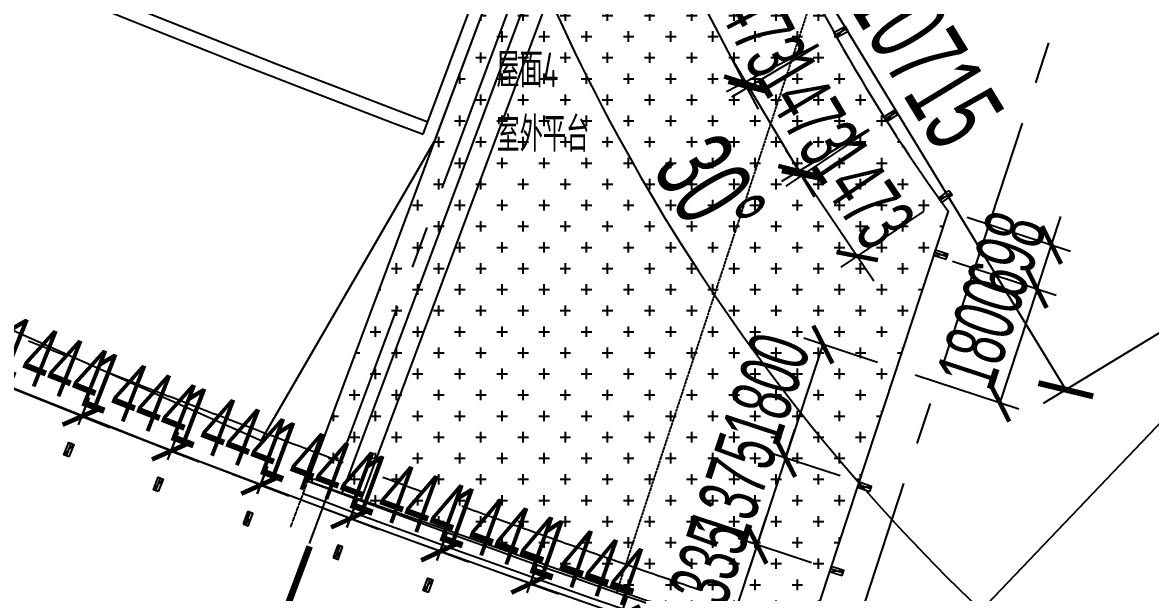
# Model space of a CAD drawing. Extents: x -668578 to 2331563, y -1202445 to 1620273.
# Drawn here: x 523429 to 540407, y 94215 to 102797 of the extents above; entities that cross this region are included whole.
import ezdxf
from ezdxf.enums import TextEntityAlignment as Align

# ---------------------------------------------------------------- set-up
doc = ezdxf.new("R2010")
doc.units = 0
for name, pattern in [('CENTER2', [28.575, 19.05, -3.175, 3.175, -3.175]), ('DASH', [0.35, 0.25, -0.1]), ('DOT2', [0.125, 0, -0.125]), ('DOTE', [2.42, 2, -0.2, 0.02, -0.2])]:
    doc.linetypes.add(name, pattern=pattern)
doc.layers.get('0').update_dxf_attribs({"color": 8})
doc.layers.get('Defpoints').update_dxf_attribs({"color": 8})
for name, color, linetype in [('#标注', 8, 'Continuous'), ('#轴线', 8, 'CENTER2'), ('A-AL', 8, 'Continuous'), ('A-EVTR', 8, 'Continuous'), ('A-FLOR-OTLN', 8, 'DOT2'), ('A-ROOF-DRAN', 8, 'Continuous'), ('A-WIND-FRAM', 8, 'Continuous'), ('C-AXIS', 8, 'DOTE'), ('dim', 8, 'Continuous'), ('WINDOW', 8, 'Continuous'), ('外轮廓', 8, 'Continuous'), ('建-文字', 8, 'Continuous'), ('建-符号', 8, 'Continuous'), ('暖-消防-挡烟垂壁', 8, 'Continuous')]:
    doc.layers.add(name, color=color, linetype=linetype)
doc.styles.add('JHZX', font='jrs.shx', dxfattribs={"width": 0.6, "bigfont": 'jhz.shx'})
doc.styles.add('XD2008', font='xd-hzs.shx', dxfattribs={"width": 0.7, "bigfont": 'xd-hztxt.shx'})
doc.dimstyles.new('JZBZ-300', dxfattribs={"dimscale": 300, "dimtxt": 3, "dimasz": 1.5, "dimexe": 1, "dimexo": 1, "dimgap": 0.5, "dimtad": 1, "dimdec": 0, "dimdsep": 46, "dimtxsty": 'JHZX', "dimblk1": 'ARCHTICK', "dimblk2": 'ARCHTICK', "dimsah": 1, "dimcen": 0, "dimclrd": 1, "dimclre": 1, "dimclrt": 2, "dimazin": 2, "dimtfac": 1, "dimtdec": 0, "dimtix": 1, "dimtmove": 0, "dimatfit": 3, "dimfxl": 0, "dimtolj": 1, "dimlwd": -1, "dimlwe": -1, "dimarcsym": 0})
doc.dimstyles.new('JZBZ-400', dxfattribs={"dimscale": 400, "dimtxt": 3, "dimasz": 1.5, "dimexe": 1, "dimexo": 1, "dimgap": 0.5, "dimtad": 1, "dimdec": 0, "dimdsep": 46, "dimtxsty": 'JHZX', "dimblk1": 'ARCHTICK', "dimblk2": 'ARCHTICK', "dimsah": 1, "dimcen": 0, "dimclrd": 1, "dimclre": 1, "dimclrt": 2, "dimazin": 2, "dimtfac": 1, "dimtdec": 0, "dimtix": 1, "dimtmove": 0, "dimatfit": 3, "dimfxl": 0, "dimtolj": 1, "dimlwd": -1, "dimlwe": -1, "dimarcsym": 0})

# ---------------------------------------------------------------- blocks, each defined once
blk = doc.blocks.new('_ARCHTICK')
at = {"color": 0, "linetype": 'ByBlock', "const_width": 0.15}
blk.add_lwpolyline([(-0.5, -0.5), (0.5, 0.5)], dxfattribs=at)
blk = doc.blocks.new('*D2939')
at = {"layer": '#标注', "ltscale": 300, "transparency": 16777216}
for p, q in [((-1773, -1481), (-9342, -7863)), ((165914, -92056), (164727, -101884))]:
    blk.add_line(p, q, dxfattribs=at)
blk.add_arc((197092, 166179), 269610, 220.13382, 263.11563, dxfattribs=at)
at = {"layer": 'Defpoints', "color": 0, "ltscale": 300, "transparency": 16777216}
for p in [(197092, 166179), (-1467, -1224), (40380, -53208), (165962, -91659)]:
    blk.add_point(p, dxfattribs=at)
at = {"layer": '#标注', "ltscale": 300, "transparency": 16777216, "xscale": 600, "yscale": 600, "zscale": 600}
for p, rotation in [((-9036, -7605), 130.1338192809485), ((164775, -101487), 353.1156299250187)]:
    blk.add_blockref('_ARCHTICK', p, dxfattribs=dict(at, rotation=rotation))
at = {"layer": '#标注', "ltscale": 300, "transparency": 16777216, "insert": (69342, -70334), "char_height": 1200, "attachment_point": 5, "rotation": 331.6247, "style": 'JHZX'}
blk.add_mtext('\\A1;42.98°', dxfattribs=at)
blk = doc.blocks.new('*U2924')
at = {"linetype": 'ByBlock'}
blk.add_line((0, -20), (0, 0), dxfattribs=at)
blk.add_circle((0, -24), 4, dxfattribs=at)
at = {"color": 253, "linetype": 'ByBlock', "style": 'JHZX', "width": 0.75}
blk.add_attdef('AXES', text='', height=4, dxfattribs=at).set_placement((0, -24), align=Align.MIDDLE_CENTER)
blk = doc.blocks.new('*D2950')
at = {"layer": '#标注', "ltscale": 300, "transparency": 16777216}
for p, q in [((133390, -15101), (126193, -17210)), ((139311, -24829), (134132, -30253))]:
    blk.add_line(p, q, dxfattribs=at)
blk.add_arc((154503, -8916), 29100, 196.329, 226.329, dxfattribs=at)
at = {"layer": 'Defpoints', "color": 0, "ltscale": 300, "transparency": 16777216}
for p in [(154503, -8916), (133774, -14988), (128421, -21822), (139587, -24539)]:
    blk.add_point(p, dxfattribs=at)
at = {"layer": '#标注', "ltscale": 300, "transparency": 16777216, "xscale": 600, "yscale": 600, "zscale": 600}
for p, rotation in [((126576, -17097), 106.3290280231245), ((134409, -29964), 316.3290280231343)]:
    blk.add_blockref('_ARCHTICK', p, dxfattribs=dict(at, rotation=rotation))
at = {"layer": '#标注', "ltscale": 300, "transparency": 16777216, "insert": (130329, -23630), "char_height": 1200, "attachment_point": 5, "rotation": 301.329, "style": 'JHZX'}
blk.add_mtext('\\A1;30°', dxfattribs=at)
blk = doc.blocks.new('*D2987')
at = {"layer": '#标注', "ltscale": 300, "transparency": 16777216}
for p, q in [((134296, -14943), (129771, -17698)), ((130113, -17490), (135684, -26642)), ((139867, -24096), (135343, -26850))]:
    blk.add_line(p, q, dxfattribs=at)
at = {"layer": 'Defpoints', "color": 0, "ltscale": 300, "transparency": 16777216}
for p in [(134638, -14735), (140209, -23888), (135684, -26642)]:
    blk.add_point(p, dxfattribs=at)
at = {"layer": '#标注', "ltscale": 300, "transparency": 16777216, "xscale": 600, "yscale": 600, "zscale": 600}
for p, rotation in [((130113, -17490), 121.3290179573024), ((135684, -26642), 301.3290179573024)]:
    blk.add_blockref('_ARCHTICK', p, dxfattribs=dict(at, rotation=rotation))
at = {"layer": '#标注', "ltscale": 300, "transparency": 16777216, "insert": (133582, -21650), "char_height": 1200, "attachment_point": 5, "rotation": 301.329, "style": 'JHZX'}
blk.add_mtext('\\A1;10715', dxfattribs=at)
blk = doc.blocks.new('*D2990')
at = {"layer": '#标注', "ltscale": 300, "transparency": 16777216}
for p, q in [((139311, -24829), (134132, -30253)), ((149303, -30292), (147530, -37580))]:
    blk.add_line(p, q, dxfattribs=at)
blk.add_arc((154503, -8916), 29100, 226.329, 256.329, dxfattribs=at)
at = {"layer": 'Defpoints', "color": 0, "ltscale": 300, "transparency": 16777216}
for p in [(154503, -8916), (139587, -24539), (149398, -29904), (138369, -33134)]:
    blk.add_point(p, dxfattribs=at)
at = {"layer": '#标注', "ltscale": 300, "transparency": 16777216, "xscale": 600, "yscale": 600, "zscale": 600}
for p, rotation in [((134409, -29964), 136.3290280231214), ((147625, -37191), 346.3290280231255)]:
    blk.add_blockref('_ARCHTICK', p, dxfattribs=dict(at, rotation=rotation))
at = {"layer": '#标注', "ltscale": 300, "transparency": 16777216, "insert": (140925, -33746), "char_height": 1200, "attachment_point": 5, "rotation": 331.329, "style": 'JHZX'}
blk.add_mtext('\\A1;30°', dxfattribs=at)
blk = doc.blocks.new('*D2057')
at = {"layer": '#标注', "color": 1, "ltscale": 300, "transparency": 16777216}
for p, q in [((534726, 103774), (533349, 103059)), ((533615, 103197), (533408, 103597)), ((533615, 103197), (534293, 101890)), ((535404, 102466), (534027, 101752)), ((534293, 101890), (534501, 101491))]:
    blk.add_line(p, q, dxfattribs=at)
at = {"layer": 'Defpoints', "color": 0, "ltscale": 300, "transparency": 16777216}
for p in [(534992, 103912), (535670, 102604), (534293, 101890)]:
    blk.add_point(p, dxfattribs=at)
at = {"layer": '#标注', "color": 1, "ltscale": 300, "transparency": 16777216, "xscale": 450, "yscale": 450, "zscale": 450}
for p, rotation in [((533615, 103197), 297.4208599516778), ((534293, 101890), 117.4208599516778)]:
    blk.add_blockref('_ARCHTICK', p, dxfattribs=dict(at, rotation=rotation))
at = {"layer": '#标注', "color": 2, "ltscale": 300, "transparency": 16777216, "insert": (534487, 102820), "char_height": 900, "attachment_point": 5, "rotation": 297.4209, "style": 'JHZX'}
blk.add_mtext('\\A1;1473', dxfattribs=at)
blk = doc.blocks.new('*D2058')
at = {"layer": '#标注', "color": 1, "ltscale": 300, "transparency": 16777216}
for p, q in [((535412, 102451), (534103, 101673)), ((534360, 101826), (534131, 102213)), ((534360, 101826), (535113, 100560)), ((536165, 101185), (534855, 100406)), ((535113, 100560), (535343, 100173))]:
    blk.add_line(p, q, dxfattribs=at)
at = {"layer": 'Defpoints', "color": 0, "ltscale": 300, "transparency": 16777216}
for p in [(535670, 102604), (536423, 101338), (535113, 100560)]:
    blk.add_point(p, dxfattribs=at)
at = {"layer": '#标注', "color": 1, "ltscale": 300, "transparency": 16777216, "xscale": 450, "yscale": 450, "zscale": 450}
for p, rotation in [((534360, 101826), 300.7308975996448), ((535113, 100560), 120.7308975996448)]:
    blk.add_blockref('_ARCHTICK', p, dxfattribs=dict(at, rotation=rotation))
at = {"layer": '#标注', "color": 2, "ltscale": 300, "transparency": 16777216, "insert": (535253, 101499), "char_height": 900, "attachment_point": 5, "rotation": 300.7309, "style": 'JHZX'}
blk.add_mtext('\\A1;1473', dxfattribs=at)
blk = doc.blocks.new('*D2059')
at = {"layer": '#标注', "color": 1, "ltscale": 300, "transparency": 16777216}
for p, q in [((536171, 101176), (534921, 100332)), ((535170, 100500), (534918, 100873)), ((535170, 100500), (535994, 99280)), ((536995, 99956), (535745, 99112)), ((535994, 99280), (536246, 98907))]:
    blk.add_line(p, q, dxfattribs=at)
at = {"layer": 'Defpoints', "color": 0, "ltscale": 300, "transparency": 16777216}
for p in [(536419, 101344), (537243, 100123), (535994, 99280)]:
    blk.add_point(p, dxfattribs=at)
at = {"layer": '#标注', "color": 1, "ltscale": 300, "transparency": 16777216, "xscale": 450, "yscale": 450, "zscale": 450}
for p, rotation in [((535170, 100500), 304.0262299338792), ((535994, 99280), 124.0262299338792)]:
    blk.add_blockref('_ARCHTICK', p, dxfattribs=dict(at, rotation=rotation))
at = {"layer": '#标注', "color": 2, "ltscale": 300, "transparency": 16777216, "insert": (536079, 100226), "char_height": 900, "attachment_point": 5, "rotation": 304.0262, "style": 'JHZX'}
blk.add_mtext('\\A1;1473', dxfattribs=at)
blk = doc.blocks.new('*D2060')
at = {"layer": '#标注', "color": 1, "ltscale": 300, "transparency": 16777216}
for p, q in [((537647, 99866), (539204, 99354)), ((538919, 99448), (539059, 99875)), ((538701, 98784), (538919, 99448)), ((537429, 99202), (538986, 98691)), ((538701, 98784), (538560, 98357))]:
    blk.add_line(p, q, dxfattribs=at)
at = {"layer": 'Defpoints', "color": 0, "ltscale": 300, "transparency": 16777216}
for p in [(537362, 99959), (538919, 99448), (537144, 99296)]:
    blk.add_point(p, dxfattribs=at)
at = {"layer": '#标注', "color": 1, "ltscale": 300, "transparency": 16777216, "xscale": 450, "yscale": 450, "zscale": 450}
for p, rotation in [((538919, 99448), 251.8046231605687), ((538701, 98784), 71.80462316056865)]:
    blk.add_blockref('_ARCHTICK', p, dxfattribs=dict(at, rotation=rotation))
at = {"layer": '#标注', "color": 2, "ltscale": 300, "transparency": 16777216, "insert": (538240, 99303), "char_height": 900, "attachment_point": 5, "rotation": 71.8046, "style": 'JHZX'}
blk.add_mtext('\\A1;698', dxfattribs=at)
blk = doc.blocks.new('*D2061')
at = {"layer": '#标注', "color": 1, "ltscale": 300, "transparency": 16777216}
for p, q in [((537429, 99202), (538986, 98691)), ((538701, 98784), (538139, 97074)), ((536867, 97492), (538424, 96981))]:
    blk.add_line(p, q, dxfattribs=at)
at = {"layer": 'Defpoints', "color": 0, "ltscale": 300, "transparency": 16777216}
for p in [(537144, 99296), (536582, 97586), (538139, 97074)]:
    blk.add_point(p, dxfattribs=at)
at = {"layer": '#标注', "color": 1, "ltscale": 300, "transparency": 16777216, "xscale": 450, "yscale": 450, "zscale": 450}
for p, rotation in [((538701, 98784), 71.8046231605775), ((538139, 97074), 251.8046231605775)]:
    blk.add_blockref('_ARCHTICK', p, dxfattribs=dict(at, rotation=rotation))
at = {"layer": '#标注', "color": 2, "ltscale": 300, "transparency": 16777216, "insert": (537850, 98117), "char_height": 900, "attachment_point": 5, "rotation": 71.8046, "style": 'JHZX'}
blk.add_mtext('\\A1;1800', dxfattribs=at)
blk = doc.blocks.new('*D2062')
at = {"layer": '#标注', "color": 1, "ltscale": 300, "transparency": 16777216}
for p, q in [((536297, 97680), (535192, 98043)), ((535477, 97949), (534915, 96239)), ((535735, 95970), (534630, 96333))]:
    blk.add_line(p, q, dxfattribs=at)
at = {"layer": 'Defpoints', "color": 0, "ltscale": 300, "transparency": 16777216}
for p in [(536582, 97586), (534915, 96239), (536020, 95876)]:
    blk.add_point(p, dxfattribs=at)
at = {"layer": '#标注', "color": 1, "ltscale": 300, "transparency": 16777216, "xscale": 450, "yscale": 450, "zscale": 450}
for p, rotation in [((535477, 97949), 71.80462316055097), ((534915, 96239), 251.804623160551)]:
    blk.add_blockref('_ARCHTICK', p, dxfattribs=dict(at, rotation=rotation))
at = {"layer": '#标注', "color": 2, "ltscale": 300, "transparency": 16777216, "insert": (534626, 97282), "char_height": 900, "attachment_point": 5, "rotation": 71.8046, "style": 'JHZX'}
blk.add_mtext('\\A1;1800', dxfattribs=at)
blk = doc.blocks.new('*D2063')
at = {"layer": '#标注', "color": 1, "ltscale": 300, "transparency": 16777216}
for p, q in [((534915, 96240), (535055, 96667)), ((535735, 95970), (534630, 96333)), ((534915, 96240), (534485, 94933)), ((535306, 94663), (534200, 95027)), ((534485, 94933), (534345, 94506))]:
    blk.add_line(p, q, dxfattribs=at)
at = {"layer": 'Defpoints', "color": 0, "ltscale": 300, "transparency": 16777216}
for p in [(536020, 95876), (534485, 94933), (535591, 94570)]:
    blk.add_point(p, dxfattribs=at)
at = {"layer": '#标注', "color": 1, "ltscale": 300, "transparency": 16777216, "xscale": 450, "yscale": 450, "zscale": 450}
for p, rotation in [((534915, 96240), 251.8046475827935), ((534485, 94933), 71.80464758279348)]:
    blk.add_blockref('_ARCHTICK', p, dxfattribs=dict(at, rotation=rotation))
at = {"layer": '#标注', "color": 2, "ltscale": 300, "transparency": 16777216, "insert": (534130, 95774), "char_height": 900, "attachment_point": 5, "rotation": 71.8046, "style": 'JHZX'}
blk.add_mtext('\\A1;1375', dxfattribs=at)
blk = doc.blocks.new('*D2064')
at = {"layer": '#标注', "color": 1, "ltscale": 300, "transparency": 16777216}
for p, q in [((534485, 94933), (534626, 95360)), ((534485, 94933), (534068, 93664)), ((535306, 94663), (534200, 95026)), ((534889, 93395), (533783, 93758)), ((534068, 93664), (533928, 93237))]:
    blk.add_line(p, q, dxfattribs=at)
at = {"layer": 'Defpoints', "color": 0, "ltscale": 300, "transparency": 16777216}
for p in [(535591, 94569), (534068, 93664), (535174, 93301)]:
    blk.add_point(p, dxfattribs=at)
at = {"layer": '#标注', "color": 1, "ltscale": 300, "transparency": 16777216, "xscale": 450, "yscale": 450, "zscale": 450}
for p, rotation in [((534485, 94933), 251.8105266496621), ((534068, 93664), 71.81052664966208)]:
    blk.add_blockref('_ARCHTICK', p, dxfattribs=dict(at, rotation=rotation))
at = {"layer": '#标注', "color": 2, "ltscale": 300, "transparency": 16777216, "insert": (533707, 94486), "char_height": 900, "attachment_point": 5, "rotation": 71.8105, "style": 'JHZX'}
blk.add_mtext('\\A1;1335', dxfattribs=at)
blk = doc.blocks.new('*D2068')
at = {"layer": '#标注', "color": 1, "ltscale": 300, "transparency": 16777216}
for p, q in [((531024, 94209), (531172, 94632)), ((531073, 94349), (530648, 94498)), ((532436, 93871), (531073, 94349)), ((532386, 93731), (532535, 94154)), ((532436, 93871), (532860, 93722))]:
    blk.add_line(p, q, dxfattribs=at)
at = {"layer": 'Defpoints', "color": 0, "ltscale": 300, "transparency": 16777216}
for p in [(531073, 94349), (530924, 93926), (532287, 93448)]:
    blk.add_point(p, dxfattribs=at)
at = {"layer": '#标注', "color": 1, "ltscale": 300, "transparency": 16777216, "xscale": 450, "yscale": 450, "zscale": 450}
for p, rotation in [((531073, 94349), 340.6593754214515), ((532436, 93871), 160.6593754214515)]:
    blk.add_blockref('_ARCHTICK', p, dxfattribs=dict(at, rotation=rotation))
at = {"layer": '#标注', "color": 2, "ltscale": 300, "transparency": 16777216, "insert": (531953, 94676), "char_height": 900, "attachment_point": 5, "rotation": 340.6594, "style": 'JHZX'}
blk.add_mtext('\\A1;1444', dxfattribs=at)
blk = doc.blocks.new('*D2069')
at = {"layer": '#标注', "color": 1, "ltscale": 300, "transparency": 16777216}
for p, q in [((529666, 94696), (529817, 95117)), ((529716, 94835), (529292, 94987)), ((531075, 94347), (529716, 94835)), ((531026, 94209), (531176, 94629)), ((531075, 94347), (531499, 94195))]:
    blk.add_line(p, q, dxfattribs=at)
at = {"layer": 'Defpoints', "color": 0, "ltscale": 300, "transparency": 16777216}
for p in [(529716, 94835), (529565, 94414), (530924, 93926)]:
    blk.add_point(p, dxfattribs=at)
at = {"layer": '#标注', "color": 1, "ltscale": 300, "transparency": 16777216, "xscale": 450, "yscale": 450, "zscale": 450}
for p, rotation in [((529716, 94835), 340.2618225087176), ((531075, 94347), 160.2618225087175)]:
    blk.add_blockref('_ARCHTICK', p, dxfattribs=dict(at, rotation=rotation))
at = {"layer": '#标注', "color": 2, "ltscale": 300, "transparency": 16777216, "insert": (530598, 95155), "char_height": 900, "attachment_point": 5, "rotation": 340.2618, "style": 'JHZX'}
blk.add_mtext('\\A1;1444', dxfattribs=at)
blk = doc.blocks.new('*D2070')
at = {"layer": '#标注', "color": 1, "ltscale": 300, "transparency": 16777216}
for p, q in [((528312, 95193), (528465, 95610)), ((528362, 95328), (527939, 95483)), ((529718, 94831), (528362, 95328)), ((529668, 94696), (529821, 95113)), ((529718, 94831), (530140, 94676))]:
    blk.add_line(p, q, dxfattribs=at)
at = {"layer": 'Defpoints', "color": 0, "ltscale": 300, "transparency": 16777216}
for p in [(528362, 95328), (528209, 94911), (529565, 94414)]:
    blk.add_point(p, dxfattribs=at)
at = {"layer": '#标注', "color": 1, "ltscale": 300, "transparency": 16777216, "xscale": 450, "yscale": 450, "zscale": 450}
for p, rotation in [((528362, 95328), 339.8642667023969), ((529718, 94831), 159.8642667023969)]:
    blk.add_blockref('_ARCHTICK', p, dxfattribs=dict(at, rotation=rotation))
at = {"layer": '#标注', "color": 2, "ltscale": 300, "transparency": 16777216, "insert": (529246, 95643), "char_height": 900, "attachment_point": 5, "rotation": 339.8643, "style": 'JHZX'}
blk.add_mtext('\\A1;1444', dxfattribs=at)
blk = doc.blocks.new('*D2071')
at = {"layer": '#标注', "color": 1, "ltscale": 300, "transparency": 16777216}
for p, q in [((526962, 95699), (527118, 96115)), ((527012, 95834), (526591, 95991)), ((528365, 95327), (527012, 95834)), ((528314, 95192), (528470, 95608)), ((528365, 95327), (528786, 95169))]:
    blk.add_line(p, q, dxfattribs=at)
at = {"layer": 'Defpoints', "color": 0, "ltscale": 300, "transparency": 16777216}
for p in [(527012, 95834), (526857, 95418), (528209, 94911)]:
    blk.add_point(p, dxfattribs=at)
at = {"layer": '#标注', "color": 1, "ltscale": 300, "transparency": 16777216, "xscale": 450, "yscale": 450, "zscale": 450}
for p, rotation in [((527012, 95834), 339.4667883645283), ((528365, 95327), 159.4667883645282)]:
    blk.add_blockref('_ARCHTICK', p, dxfattribs=dict(at, rotation=rotation))
at = {"layer": '#标注', "color": 2, "ltscale": 300, "transparency": 16777216, "insert": (527899, 96142), "char_height": 900, "attachment_point": 5, "rotation": 339.4668, "style": 'JHZX'}
blk.add_mtext('\\A1;1444', dxfattribs=at)
blk = doc.blocks.new('*D2072')
at = {"layer": '#标注', "color": 1, "ltscale": 300, "transparency": 16777216}
for p, q in [((525615, 96214), (525774, 96629)), ((525667, 96348), (525246, 96509)), ((527015, 95832), (525667, 96348)), ((526964, 95698), (527123, 96113)), ((527015, 95832), (527436, 95672))]:
    blk.add_line(p, q, dxfattribs=at)
at = {"layer": 'Defpoints', "color": 0, "ltscale": 300, "transparency": 16777216}
for p in [(525667, 96348), (525508, 95933), (526857, 95418)]:
    blk.add_point(p, dxfattribs=at)
at = {"layer": '#标注', "color": 1, "ltscale": 300, "transparency": 16777216, "xscale": 450, "yscale": 450, "zscale": 450}
for p, rotation in [((525667, 96348), 339.0693100266597), ((527015, 95832), 159.0693100266597)]:
    blk.add_blockref('_ARCHTICK', p, dxfattribs=dict(at, rotation=rotation))
at = {"layer": '#标注', "color": 2, "ltscale": 300, "transparency": 16777216, "insert": (526555, 96651), "char_height": 900, "attachment_point": 5, "rotation": 339.0693, "style": 'JHZX'}
blk.add_mtext('\\A1;1444', dxfattribs=at)
blk = doc.blocks.new('*D2075')
at = {"layer": '#标注', "color": 1, "ltscale": 300, "transparency": 16777216}
for p, q in [((524271, 96739), (524431, 97149)), ((524322, 96869), (523903, 97033)), ((525668, 96345), (524322, 96869)), ((525617, 96215), (525777, 96624)), ((525668, 96345), (526087, 96181))]:
    blk.add_line(p, q, dxfattribs=at)
at = {"layer": 'Defpoints', "color": 0, "ltscale": 300, "transparency": 16777216}
for p in [(524322, 96869), (524162, 96460), (525508, 95935)]:
    blk.add_point(p, dxfattribs=at)
at = {"layer": '#标注', "color": 1, "ltscale": 300, "transparency": 16777216, "xscale": 450, "yscale": 450, "zscale": 450}
for p, rotation in [((524322, 96869), 338.7026527025674), ((525668, 96345), 158.7026527025674)]:
    blk.add_blockref('_ARCHTICK', p, dxfattribs=dict(at, rotation=rotation))
at = {"layer": '#标注', "color": 2, "ltscale": 300, "transparency": 16777216, "insert": (525213, 97166), "char_height": 900, "attachment_point": 5, "rotation": 338.7027, "style": 'JHZX'}
blk.add_mtext('\\A1;1444', dxfattribs=at)
blk = doc.blocks.new('*D2076')
at = {"layer": '#标注', "color": 1, "ltscale": 300, "transparency": 16777216}
for p, q in [((522932, 97273), (523093, 97679)), ((522982, 97400), (522564, 97566)), ((524324, 96866), (522982, 97400)), ((524273, 96738), (524435, 97144)), ((524324, 96866), (524742, 96699))]:
    blk.add_line(p, q, dxfattribs=at)
at = {"layer": 'Defpoints', "color": 0, "ltscale": 300, "transparency": 16777216}
for p in [(522982, 97400), (522821, 96994), (524162, 96460)]:
    blk.add_point(p, dxfattribs=at)
at = {"layer": '#标注', "color": 1, "ltscale": 300, "transparency": 16777216, "xscale": 450, "yscale": 450, "zscale": 450}
for p, rotation in [((522982, 97400), 338.2895952183284), ((524324, 96866), 158.2895952183284)]:
    blk.add_blockref('_ARCHTICK', p, dxfattribs=dict(at, rotation=rotation))
at = {"layer": '#标注', "color": 2, "ltscale": 300, "transparency": 16777216, "insert": (523875, 97690), "char_height": 900, "attachment_point": 5, "rotation": 338.2896, "style": 'JHZX'}
blk.add_mtext('\\A1;1444', dxfattribs=at)
blk = doc.blocks.new('幕墙分隔')
for p, q in [((-40, -100), (40, 100)), ((0, 100), (0, -100))]:
    blk.add_line(p, q)
blk.add_lwpolyline([(-40, 100), (40, 100), (40, -100), (-40, -100)], close=True)
blk = doc.blocks.new('A$C145C2DD4')
at = {"layer": '暖-消防-挡烟垂壁', "color": 3, "linetype": 'DASH', "const_width": 100}
blk.add_lwpolyline([(138223, 48867), (128489, 22807)], dxfattribs=at)
blk = doc.blocks.new('A$C9fbb2d7a')
at = {"layer": '外轮廓'}
h = blk.add_hatch(dxfattribs=at)
h.set_pattern_fill('CROSS', color=8, scale=200)
h.set_pattern_definition([(0, (-1238859.8, -412081.4), (317.5, 317.5), [158.75, -476.25]), (90, (-1238780.44, -412160.77), (-317.5, 317.5), [158.75, -476.25])])
edge = h.paths.add_edge_path()
edge.add_line((-30228, -19102), (-24988, -5057))
edge.add_arc((0, 0), 25495, 191.4407, 216.1386)
edge.add_line((-20589, -15035), (-22790, -21731))
edge.add_line((-22790, -21731), (-30228, -19102))
at = {"layer": 'A-AL'}
for points in [[(-143011, -4763, 0.37323), (-142744, -8750, 0.170493), (12906, -84262, 0.412397), (16280, -81597), (25756, -3110)], [(-30332, -19384, -0.03866), (-59402, -5839, -0.03866)]]:
    blk.add_lwpolyline(points, format="xyb", dxfattribs=at)
at = {"layer": 'A-EVTR', "linetype": 'DASH'}
blk.add_line((-22619, -11763), (-25583, -20781), dxfattribs=at)
at = {"layer": 'A-FLOR-OTLN'}
for centre, radius, start, end in [((0, 0), 25500, 321.1977, 191.4604), ((42590, 175095), 260600, 224.76926, 263.47095)]:
    blk.add_arc(centre, radius, start, end, dxfattribs=at)
at = {"layer": 'A-ROOF-DRAN'}
for p, q in [((-29709, -19286), (-25045, -6782)), ((-29426, -19386), (-24763, -6887))]:
    blk.add_line(p, q, dxfattribs=at)
at = {"layer": 'A-WIND-FRAM'}
for p in [(-33789, -18536), (-32444, -19061), (-31095, -19577), (-29743, -20083), (-28387, -20580)]:
    blk.add_point(p, dxfattribs=at)
at = {"layer": '外轮廓', "color": 3, "linetype": 'DASH', "ltscale": 5}
blk.add_line((-30490, -19805), (-24988, -5057), dxfattribs=at)
at = {"layer": '外轮廓', "color": 8}
for p, q in [((-28492, -13879), (-26255, -7882)), ((-28305, -13949), (-26068, -7952))]:
    blk.add_line(p, q, dxfattribs=at)
at = {"layer": '外轮廓', "color": 3, "linetype": 'DASH', "ltscale": 5}
blk.add_lwpolyline([(-112763, 26786), (-144951, -5020, 0.412976), (-144980, -8689, 0.149442), (-10150, -82155, 0.414726), (-7076, -80123), (1875, -35767, 0.413123), (-150, -32706, -0.149509), (-109077, 26754, 0.415715), (-112763, 26786)], format="xyb", close=True, dxfattribs=at)
at = {"layer": '外轮廓', "color": 8}
blk.add_lwpolyline([(-30228, -19102), (-24988, -5057, 0.108184), (-20589, -15035), (-22790, -21731), (-30228, -19102)], format="xyb", dxfattribs=at)
at = {"layer": '外轮廓'}
for radius, start, end in [(201700, 240.46522, 249.38619), (201900, 240.522, 249.38635)]:
    blk.add_arc((42590, 175095), radius, start, end, dxfattribs=at)
at = {"layer": '外轮廓', "color": 8}
for radius, start, end in [(207400, 249.44574, 264.27599), (207600, 249.44583, 264.27487)]:
    blk.add_arc((42590, 175095), radius, start, end, dxfattribs=at)
at = {"layer": '建-符号'}
blk.add_lwpolyline([(-59402, -5839), (-30930, -18493), (-28303, -13950)], dxfattribs=at)
at = {"layer": 'A-WIND-FRAM'}
for p, xscale, rotation in [((-22202, -12339), -1, 299.0634281212111), ((-21452, -13600), -1, 302.3732527341148), ((-20700, -15692), -1, 251.6084337986738), ((-21849, -19188), -1, 251.6084337986738), ((-31130, -19668), -0.9999999999999998, 159.2989723088968), ((-29776, -20174), -1, 159.7120264102271), ((-22266, -20456), -1, 251.6084337986738)]:
    blk.add_blockref('幕墙分隔', p, dxfattribs=dict(at, xscale=xscale, rotation=rotation))
for p, rotation in [((-20631, -14816), 305.6830773467948), ((-33826, -18628), 158.5038798255302), ((-32480, -19153), 158.9014260670891), ((-28419, -20670), 160.1250805114099)]:
    blk.add_blockref('幕墙分隔', p, dxfattribs=dict(at, rotation=rotation))
at = {"layer": 'WINDOW'}
blk.add_blockref('A$C145C2DD4', (-168424, -68953), dxfattribs=at)
at = {"layer": '建-文字', "style": 'XD2008', "width": 0.7}
for s, p in [('屋面4', (-27388, -13172)), ('室外平台', (-27388, -14144))]:
    blk.add_text(s, height=525, dxfattribs=at).set_placement(p)
blk = doc.blocks.new('DSGDFG')
at = {"layer": '#标注', "ltscale": 300}
blk.add_arc((197092.2, 166179.2), 257800, 220.136073, 263.11563, dxfattribs=at)
at = {"layer": '#轴线', "ltscale": 200}
for p, q in [((106320.1, -77150.8), (130859.3, -11369.3)), ((115998, -80537.3), (137919.2, -13845.3))]:
    blk.add_line(p, q, dxfattribs=at)
for radius in [206950, 212800, 220600, 228400, 236200, 244000, 251800, 257800]:
    blk.add_arc((197092.2, 166179.2), radius, 218.438892, 265.140584, dxfattribs=at)
at = {"layer": 'C-AXIS', "ltscale": 2}
blk.add_circle((154502.6, -8915.6), 20700, dxfattribs=at)
at = {"layer": '#标注', "linetype": 'ByBlock', "xscale": 400, "yscale": 400, "rotation": 316.3288078296102}
blk.add_blockref('*U2924', (137739.9, -26474.6), dxfattribs=at).add_auto_attribs({'AXES': '12'})
at = {"layer": '#标注', "ltscale": 300}
for base, center, p1, p2, picture, middle in [((40379.7, -53208.3), (197092.1, 166179.2), (-1467, -1223.5), (165961.7, -91658.5), '*D2939', (69341.6, -70334.5)), ((128421.4, -21822.1), (154502.6, -8915.6), (133773.9, -14988.5), (139587.5, -24539.2), '*D2950', (130328.9, -23630.2)), ((138368.9, -33133.6), (154502.6, -8915.6), (139587.5, -24539.2), (149397.5, -29903.6), '*D2990', (140924.9, -33745.7))]:
    dim = blk.add_angular_dim_3p(base=base, center=center, p1=p1, p2=p2, dimstyle='JZBZ-400', override={"dimclrd": 256, "dimclre": 256, "dimclrt": 256}, dxfattribs=at)
    dim.commit()
    dim.dimension.update_dxf_attribs({"geometry": picture, "text_midpoint": middle})
dim = blk.add_aligned_dim(p1=(134637.6, -14735.4), p2=(140208.9, -23888.2), distance=-5296.9, dimstyle='JZBZ-400', override={"dimclrd": 256, "dimclre": 256, "dimclrt": 256}, dxfattribs=at)
dim.commit()
dim.dimension.update_dxf_attribs({"geometry": '*D2987', "text_midpoint": (133582, -21650)})
blk = doc.blocks.new('HFJHG')
at = {"layer": '#标注', "ltscale": 300}
for p1, p2, distance, picture, middle in [((534992, 103911.8), (535670.3, 102604.4), -1551.1, '*D2057', (534486.9, 102820.1)), ((535670.2, 102604.4), (536422.9, 101338.4), -1523.7, '*D2058', (535252.5, 101499.4)), ((536419.4, 101343.8), (537243.4, 100123.4), -1507.8, '*D2059', (536079, 100225.6)), ((537144.2, 99295.8), (537362.3, 99959.2), -1638.5, '*D2060', (538239.8, 99303.3)), ((537144.2, 99295.8), (536582.2, 97585.8), 1638.5, '*D2061', (537849.8, 98116.6)), ((524162.3, 96459.7), (522820.6, 96993.9), -437.1, '*D2076', (523875.1, 97690.3)), ((536582.2, 97585.8), (536020.1, 95875.8), -1163.8, '*D2062', (534625.6, 97281.6)), ((525508, 95935.1), (524162.3, 96459.7), -439.8, '*D2075', (525212.8, 97166.1)), ((526856.8, 95417.5), (525507.9, 95933.5), -444.2, '*D2072', (526555.4, 96650.8)), ((528209.1, 94911), (526856.6, 95417.6), -444.2, '*D2071', (527899.1, 96142.2)), ((536020.2, 95876.2), (535590.8, 94569.6), -1163.8, '*D2063', (534129.9, 95773.6)), ((529564.8, 94413.9), (528208.8, 94911.1), -444.2, '*D2070', (529246.3, 95642.9)), ((530924.2, 93926.2), (529564.8, 94413.9), -446.9, '*D2069', (530598.1, 95155.4)), ((535590.7, 94569.3), (535173.9, 93301), -1163.7, '*D2064', (533706.7, 94485.7)), ((532287, 93447.9), (530924.2, 93926.2), -448.4, '*D2068', (531952.8, 94676.3))]:
    dim = blk.add_aligned_dim(p1=p1, p2=p2, distance=distance, dimstyle='JZBZ-300', dxfattribs=at)
    dim.commit()
    dim.dimension.update_dxf_attribs({"geometry": picture, "text_midpoint": middle})

msp = doc.modelspace()

# ---------------------------------------------------------------- block references
at = {"layer": '#标注'}
for name, p in [('DSGDFG', (403448.9, 123910)), ('HFJHG', (0, 0))]:
    msp.add_blockref(name, p, dxfattribs=at)
at = {"layer": 'dim', "ltscale": 300}
msp.add_blockref('A$C9fbb2d7a', (557951.5, 114994.4), dxfattribs=at)

doc.saveas('drawing.dxf')
